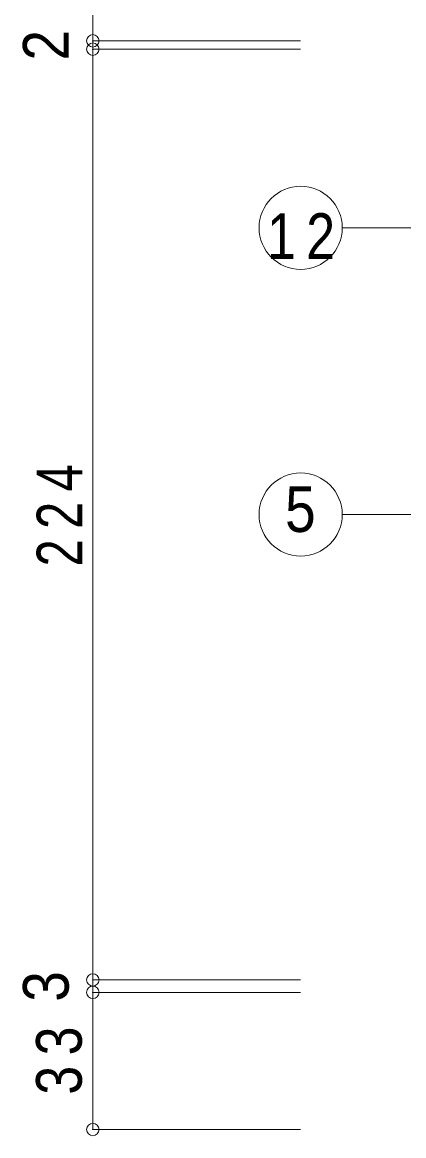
# Model space of a CAD drawing. Units: millimetres at full size, sheet at 1:5. Extents: x -4894 to 1000, y -688 to 1104.
# Drawn here: x 58 to 149.8, y -126.5 to 141.5 of the extents above; entities that cross this region are included whole.
import ezdxf
from ezdxf.enums import TextEntityAlignment as Align

# ---------------------------------------------------------------- set-up
doc = ezdxf.new("R2010")
doc.units = ezdxf.units.MM
doc.header["$LTSCALE"] = 5
doc.header["$PDMODE"] = 32
doc.header["$PDSIZE"] = 3
for name, color, linetype, lineweight in [('2-3_寸法', 4, 'Continuous', 9), ('2-4_引出線字', 4, 'Continuous', 9), ('2-5_文字', 7, 'Continuous', 9)]:
    doc.layers.add(name, color=color, linetype=linetype, lineweight=lineweight)
doc.styles.add('HGｺﾞｼｯｸM', font='')
doc.styles.get('HGｺﾞｼｯｸM').set_extended_font_data('HGｺﾞｼｯｸM')

msp = doc.modelspace()

# ---------------------------------------------------------------- linework, layer by layer
at = {"layer": '2-3_寸法'}
for p, q in [((75, 361), (75, 137)), ((75, 137), (125, 137)), ((75, 137), (75, 135)), ((75, 135), (125, 135)), ((75, 135), (75, -89)), ((75, -89), (125, -89)), ((75, -89), (75, -92)), ((75, -92), (125, -92)), ((75, -92), (75, -125)), ((75, -125), (125, -125))]:
    msp.add_line(p, q, dxfattribs=at)
for p in [(75, 137), (75, 135), (75, -89), (75, -92), (75, -125)]:
    msp.add_point(p, dxfattribs=at)
at = {"layer": '2-4_引出線字'}
for p, q in [((162.5, 92), (135, 92)), ((221.027, 23), (135, 23))]:
    msp.add_line(p, q, dxfattribs=at)
for centre in [(125, 92), (125, 23)]:
    msp.add_circle(centre, 10, dxfattribs=at)

# ---------------------------------------------------------------- texts
at = {"layer": '2-3_寸法', "color": 7, "style": 'HGｺﾞｼｯｸM', "width": 0.9}
for s, p in [('2', (72.5, 132.25)), ('3', (72.5, -94.25))]:
    msp.add_text(s, height=11, rotation=90, dxfattribs=at).set_placement(p, align=Align.BOTTOM_LEFT)
at = {"layer": '2-3_寸法', "color": 7, "char_height": 11, "attachment_point": 7, "rotation": 90, "style": 'HGｺﾞｼｯｸM'}
for s, insert in [('\\T1.38;\\W0.8;224', (72.5, 10.5)), ('\\T1.36;\\W0.85;33', (72.5, -116.625))]:
    msp.add_mtext(s, dxfattribs=dict(at, insert=insert))
at = {"layer": '2-5_文字', "style": 'HGｺﾞｼｯｸM', "width": 0.9}
msp.add_text('5', height=11, dxfattribs=at).set_placement((121.25, 15.5), align=Align.BOTTOM_LEFT)
at = {"layer": '2-5_文字', "insert": (116.875, 84.5), "char_height": 11, "attachment_point": 7, "style": 'HGｺﾞｼｯｸM'}
msp.add_mtext('\\T1.36;\\W0.85;12', dxfattribs=at)

doc.saveas('drawing.dxf')
